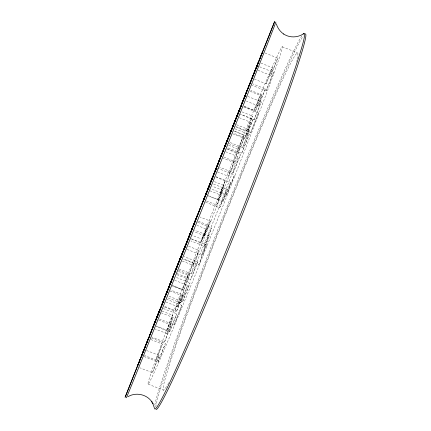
<?xml version="1.0" encoding="UTF-8"?>
<svg xmlns="http://www.w3.org/2000/svg" width="431" height="431" viewBox="0 0 431 431"><rect width="100%" height="100%" fill="white"/><g stroke="black" fill="none" stroke-linecap="round" stroke-linejoin="round"><path stroke-width="0.32" stroke-dasharray="2.15 1.62" d="M234.356 161.313L228.371 176.301L234.356 161.313L223.42 156.943M233.241 172.648L240.482 154.546L233.252 172.648L219.6 167.201M241.651 153.301L249.188 134.51L241.651 153.301L227.433 147.617M173.111 317.55L166.786 333.567L173.111 317.55L161.426 312.933M165.822 301.986L177.631 306.651L180.67 299.421L183.989 290.58L172.206 285.915M181.839 305.304L174.129 324.818L181.839 305.304L167.029 299.448M152.402 372.723L159.184 355.473L152.402 372.723L139.655 367.713M206.524 200.981L216.691 205.027L219.858 197.452L222.558 190.297L212.391 186.246M192.953 265.275L198.88 250.314L192.953 265.275L182.017 260.949M156.114 360.074L162.406 344.089L156.114 360.074L144.466 355.494M254.042 119.872L261.278 101.835L254.042 119.872L240.546 114.463M158.069 362.035L165.348 343.523L158.069 362.035L144.169 356.566M209.267 235.994L201.638 255.184L209.267 235.994L194.58 230.154M222.929 201.719L230.59 182.512L222.929 201.719L208.232 195.863M175.105 310.519L181.074 295.38L175.105 310.519L164.044 306.188M233.473 162.342L239.302 147.752L233.478 162.342L222.962 158.145M226.534 195.081L230.418 184.608L234.55 174.997L226.534 195.081L211.082 188.923M242.599 147.515L249.624 129.957L242.599 147.515L229.497 142.273M261.832 94.949L255.411 111.004L261.865 94.928L250.718 90.451M266.099 83.835L272.559 67.78L266.105 83.84L254.457 79.159M270.77 75.43L277.747 58.11L270.781 75.436L258.034 70.312M202.495 239.388L208.135 225.165L202.468 239.41L192.167 235.315M183.584 290.041L189.672 274.633L183.584 290.041L172.314 285.613M180.708 302.928L187.63 285.408L180.724 302.918L167.611 297.751M265.329 88.915L258.465 105.961L265.329 88.915L252.641 83.808M166.781 333.562L155.063 328.945M206.126 228.996L200.636 242.798L206.115 228.996L196.875 225.321M251.031 122.42L244.576 138.529L251.031 122.42L239.194 117.668M259.548 66.73L273.496 72.338L270.442 80.522L266.024 90.914L252.13 85.333M216.68 205.021L222.558 190.297M198.723 264.93L202.258 255.276L206.675 244.856L198.723 264.93L183.261 258.805M210.285 221.076L204.434 235.8L210.29 221.087L200.129 217.035M208.582 195.841L218.285 199.704L223.775 186.073L223.969 185.449L213.657 181.332M244.329 137.537L238.138 152.994L244.329 137.537L233.548 133.211M253.121 119.193L246.36 136.034L253.121 119.193L240.638 114.177M246.446 131.315L252.534 116.095L246.446 131.315L236.021 127.145M193.32 263.136L187.56 277.677L193.314 263.125L183.444 259.209M166.932 330.232L172.815 315.314L166.916 330.243L156.097 325.971M169.636 331.795L176.737 313.827L169.658 331.811L156.151 326.499M225.294 180.901L219.794 194.699L225.289 180.891L216.039 177.195M182.588 301.646L190.012 282.881L182.588 301.646L168.359 296.022M250.201 91.34L260.453 95.456L254.441 110.438L260.448 95.456M200.63 242.788L191.386 239.13M266.024 90.914L273.507 72.354M204.434 235.8L194.268 231.765M218.285 199.704L223.964 185.443M164.491 342.009L171.199 324.996L164.491 342.009L151.841 337.026M204.316 246.198L211.626 227.843L204.332 246.236L190.933 240.918M172.217 285.365L182.437 289.411L188.061 275.231L182.448 289.411M183.989 290.58L177.631 306.651M183.051 294.917L176.398 311.721L183.051 294.917L170.633 290.004M238.305 149.137L243.984 134.919L233.742 130.819M250.718 132.506L258.546 112.954L250.718 132.506L235.854 126.569M219.638 207.801L226.959 189.398L219.638 207.801L205.625 202.225M258.471 105.983L246.424 101.15M197.635 261.983L190.47 280.064L197.635 261.983L184.015 256.58M151.604 338.103L165.364 343.529M150.812 339.52L162.406 344.089M146.502 350.478L159.184 355.473M148.145 384.156L163.543 390.206M178.962 268.922L191.192 273.771M178.445 270.183L189.672 274.633M178.456 271.428L188.061 275.253M177.039 273.523L187.544 277.688M176.829 274.66L190.47 280.064M176.435 277.505L190.012 282.881M174.577 280.236L187.63 285.408M170.073 291.027L181.074 295.38M164.577 307.05L176.408 311.726M163.295 308.515L176.737 313.827M162.024 311.053L172.815 315.314M159.281 318.956L174.129 324.818M158.694 320.061L171.199 324.996M198.443 221.308L208.135 225.165M197.646 222.277L211.626 227.843M191.245 238.731L206.675 244.856M188.573 246.225L198.88 250.314M186.941 249.35L201.638 255.184M228.78 143.545L239.302 147.752M228.672 145.29L238.295 149.137L243.984 134.919M227.514 148.749L238.138 152.994M226.819 149.083L240.482 154.546M225.607 151.739L237.842 156.631M217.229 168.079L234.55 174.997M217.445 171.937L228.371 176.301M215.883 176.645L230.59 182.512M213.566 184.059L226.959 189.398M209.913 190.777L219.783 194.71M247.744 96.404L261.278 101.835M244.221 106.338L254.441 110.438M244.302 106.549L255.411 111.004M243.66 106.985L258.546 112.954M242.093 111.909L252.534 116.095M236.5 124.704L249.624 129.957M234.927 128.799L249.188 134.51M233.914 131.051L246.36 136.034M232.762 133.804L244.576 138.529M282.262 46.763L297.471 52.894M264.957 52.959L277.747 58.11M260.874 63.077L272.559 67.78M155.78 407.015A202.074 8.081 -68.3 0 1 222.601 220.446A202.074 8.081 -68.3 0 1 303.284 35.978M154.799 405.14A202.085 7.769 -68.3 0 1 223.204 216.179A202.085 7.769 -68.3 0 1 302.099 35.504M166.517 386.559A181.505 7.219 -68.3 0 1 226.496 212.009A181.505 7.219 -68.3 0 1 296.48 61.552M168.72 382.728A181.505 7.219 -68.3 0 1 166.813 386.074M202.618 247.992A63.055 1.266 -68.3 0 0 237.869 156.771A63.055 1.266 -68.3 0 0 203.093 240.875A63.055 1.266 -68.3 0 0 202.618 247.992M181.629 308.208A181.575 3.723 -68.3 0 0 282.407 47.044A181.575 3.723 -68.3 0 0 181.483 291.157A181.575 3.723 -68.3 0 0 181.629 308.208"/><path stroke-width="0.65" d="M180.794 257.824L192.134 229.179L189.796 235.1M187.889 239.711L190.039 234.275M203.195 201.261L205.134 196.358M179.587 259.985L180.357 257.986L180.131 258.541M238.095 113.477L245.331 95.095M225.666 144.083L225.882 143.528M255.605 69.332L255.89 68.604M247.184 90.127L246.941 90.747M230.553 132.021L230.423 132.349M231.625 129.445L239.027 110.681M241.231 105.083L241.683 104.108M163.468 300.666L163.338 301L163.694 300.095M188.342 237.799L189.527 234.803M188.659 238.074L188.778 237.75L187.911 239.668M215.074 170.816L222.708 151.55M220.548 156.992L220.898 156.2M158.85 312.249L158.964 311.963L158.005 314.35M169.879 284.25L171.678 279.956M169.933 284.309L169.825 284.595L170.197 283.436M175.358 270.479L175.266 270.7M185.454 245.255L179.781 259.51M189.85 234.076L191.116 230.892M195.318 220.349L194.543 222.277M205.635 194.419L206.842 191.38M207.532 189.575L208.572 186.952M212.876 176.16L212.052 178.213M226.205 142.796L226.027 143.227M230.553 132.015L229.389 134.914M233.812 124.182L234.001 123.702L233.688 124.473M241.516 104.377L241.215 105.299L241.274 104.981M149.708 335.372L149.449 336.045L149.902 334.887M158.791 312.4L158.64 312.787M162.002 304.189L161.603 305.191L161.781 304.76M143.663 350.602L144.083 349.525L143.011 352.202M142.295 353.846L148.372 338.556L148.151 339.1M148.711 338.136L149.11 337.123L146.664 343.302M154.039 324.656L153.705 325.518L154.142 324.403M174.835 271.853L174.657 272.317M175.175 270.948L175.309 270.609M155.763 320.185L156.194 319.075L154.303 323.805M185.335 245.551L183.994 248.935M195.27 220.478L194.069 223.506M166.485 293.522L165.892 295.036L169.162 286.857M204.811 196.558L203.534 199.785L203.647 199.51M188.503 238.467L186.235 244.183M231.129 130.367C231.83 128.54 229.712 133.976 230.38 132.549M230.682 131.8L232.444 127.824L229.324 135.118M241.344 104.792L242.184 102.853M233.769 124.591L233.381 125.577L233.64 124.936M244.932 96.318C246.198 93.139 242.227 102.89 243.93 98.624M256.693 66.853L257.124 65.754L256.084 68.152M142.44 353.452L142.025 354.503L142.214 354.04M153.043 326.827L152.606 327.943L153.829 324.893M154.373 323.304L153.7 325.012L154.508 323.002M159.093 311.468L159.626 310.11L157.008 316.677M142.785 352.58L143.55 350.882M147.758 340.107L146.157 344.148M174.404 272.888L175.342 270.576M175.552 270.215L175.95 269.197L174.77 272.031M143.157 351.885L141.751 355.613L142.122 354.702M143.372 351.098L144.644 347.903M150.274 333.95L152.466 328.422M153.533 325.594L157.073 316.731M154.939 322.259L155.65 320.459M157.256 316.273L158.446 313.1M162.595 302.697L164.281 298.446M163.899 299.577L165.084 296.582M170.342 283.28L171.479 280.414M174.113 273.62L178.897 261.671M211.853 178.752L212.709 176.581M142.489 353.565L141.282 356.604M143.054 352.321L144.24 349.325M163.451 300.8L161.48 305.789L167.169 291.2M174.313 273.335L174.485 272.909M195.83 219.158L197.139 215.856L196.17 218.269M208.146 188.223L209.396 185.05L207.645 189.317M209.967 183.558L211.233 180.368L210.285 182.722M225.623 144.272L223.355 149.977M226.722 141.406L224.395 147.483L228.559 137.004M166.759 292.821L168.257 289.056M231.571 129.532L229.351 134.849M234.189 122.803L232.966 125.9L236.7 116.672M235.267 120.297L238.138 113.175L231.42 130.054L236.043 118.482M241.753 103.763L242.486 102.088M246.026 93.064L247.184 90.127M158.764 313.019L159.427 311.36M171.021 282.176L173.354 276.282L165.127 296.749L168.149 289.023L167.53 290.564M179.474 260.83L181.543 255.599L180.406 258.433M186.655 242.917L184.5 248.364L186.095 244.388M193.093 226.663L195.211 221.313L193.713 225.057M208.62 187.663L210.522 182.846L208.825 187.086M211.648 179.872L223.161 150.758L176.516 267.958L213.437 175.665L211.384 180.853M228.532 137.408L227.002 141.271L232.842 126.342M230.66 131.827L231.129 130.652M246.376 92.363L246.952 90.919M252.356 77.305L252.006 78.173L256.375 67.597M257.215 65.119L258.411 62.086L257.932 63.282M207.871 189.613L205.873 194.677M210.807 182.372L208.609 187.927L210.554 183.089M218.14 163.624L217.132 166.177L218.743 162.164M232.681 127.043L239.981 109.038M246.861 90.952L247.626 89.212L247.178 90.321M214.449 173.3L216.61 167.837L206.002 194.354M244.285 97.945L244.711 96.878M249.845 83.813L244.695 96.598M250.422 82.553L262.517 51.979L259.349 59.904M255.982 68.373L125.103 397.29L181.974 253.73M256.305 67.829L256.574 67.144M240.6 107.47L241.182 105.988L237.265 115.777M255.955 68.96L274.649 21.55L245.907 93.22M246.031 93.01L181.004 256.413M155.386 320.75L157.967 314.312M165.332 295.855L167.627 290.058L166.964 291.976M174.027 273.804L170.067 283.981L170.347 283.302M216.545 167.153L215.214 170.482M218.56 162.04L219.896 158.694M225.262 145.15L220.613 156.911M229.874 133.491L225.521 144.493M236.328 117.426L239.016 110.702M242.486 101.953L246.688 91.544M256.957 65.711L252.561 76.788M140.484 358.549L137.241 366.727L145.36 346.502M144.563 348.156L146.201 343.981M153.603 325.62L160.849 307.782M177.497 265.194L174.587 272.397M178.143 263.53L179.969 258.945M242.394 102.136L246.009 93.452M247.184 90.44L249.387 84.918M258.32 62.549L257.118 65.56M145.985 345.01L147.768 340.048M155.295 321.203L149.805 335.156M158.64 313.132L154.255 324.144M167.104 291.749L172.088 279.25L170.778 282.515M175.018 271.519L170.31 283.178M177.303 266.218L174.35 273.68L180.233 258.853M221.642 154.815L224.335 148.092L218.84 161.862M225.639 144.331L225.801 143.932M239.884 109.016L241.166 105.794M241.522 104.841L243.553 99.405M252.728 76.815L250.276 82.957M255.621 69.305L257.054 65.523M161.269 306.791L164.567 298.473L156.803 317.981L160.849 307.551L159.68 310.471M230.316 133.136L224.96 146.626L227.595 139.967M230.407 132.753L232.314 127.959M228.893 136.772L230.693 132.252M225.989 143.281L225.677 144.051M241.699 103.914L241.452 104.717M249.759 83.986L250.158 83.248M241.629 104.275L242.335 102.33M257.7 63.863L256.467 67.193M189.085 235.951L188.514 237.379M192.991 226.103L193.794 224.098L191.283 230.563L192.221 228.225M205.759 194.117L206.471 192.339M241.98 103.408L242.578 101.91M190.588 232.25L189.915 233.931M204.526 197.306L203.701 199.37M239.501 109.964L238.111 113.445M243.45 99.992L244.329 97.794M244.668 96.813L245.018 95.935M168.769 287.326L169.728 284.934L161.857 304.582M230.72 132.118L231.592 129.936M142.979 352.127L142.478 353.382M164.416 298.317L163.516 300.552M204.854 197.123L203.195 201.255M189.349 236.069L188.121 239.146M148.043 339.779L148.474 338.685M182.588 253.347L180.81 257.781M187.14 241.829L188.282 238.979M142.349 354.131L142.629 353.431M241.322 105.04L241.371 104.738M255.804 68.841L255.976 68.416M241.279 105.153L241.317 104.873M303.957 33.467C298.581 37.4 291.006 38.052 285.112 34.884L283.566 33.963M127.894 396.757C135.765 391.833 147.106 394.295 152.084 402.177L151.809 401.751L153.021 403.755L152.736 403.303L154.535 408.421A202.085 7.769 -68.3 0 0 238.273 220.316A202.085 7.769 -68.3 0 0 303.171 34.119M283.738 34.081C280.489 31.996 277.505 28.096 276.319 23.867M305.18 33.957A202.074 8.081 -68.3 0 1 239.819 220.866A202.074 8.081 -68.3 0 1 156.092 409.45M275.829 22.11A202.231 0.566 -68.3 0 1 203.168 206.271A202.231 0.566 -68.3 0 1 126.342 397.775M249.721 84.336L250.222 82.838L249.721 84.336"/></g></svg>
